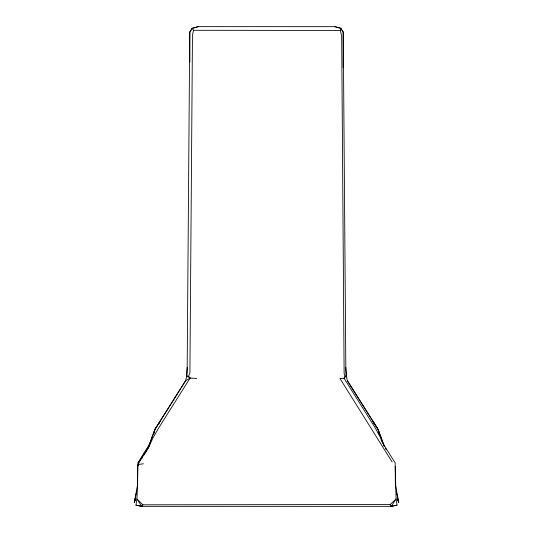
<?xml version="1.0" encoding="UTF-8"?>
<svg xmlns="http://www.w3.org/2000/svg" width="533" height="533" viewBox="0 0 533 533"><rect width="100%" height="100%" fill="white"/><g stroke="black" fill="none" stroke-linecap="round" stroke-linejoin="round"><path stroke-width="0.8" d="M343.279 67.018L343.292 32.246L340.8 28.296L334.724 26.65L198.276 26.65L192.2 28.296L189.708 32.246L189.715 62.055M395.306 466.462L395.393 486.629L395.293 466.348M395.519 466.628L395.566 486.742M137.421 486.702L137.774 465.036M186.73 375.798L187.183 367.477M345.817 367.477L346.27 375.798L345.031 376.405L344.051 378.283L375.558 428.419L380.295 437.453L382.048 442.004L395.166 462.891L396.086 498.995L397.038 505.177L391.222 506.35L141.778 506.35L135.962 505.177L136.928 499.021L137.501 485.11L137.481 466.628L138.713 462.997L149.26 446.234L152.751 438.259L158.594 428.092L190.134 378.064L196.704 378.43M137.314 486.183L134.303 502.599L136.741 491.206M198.276 26.65L192.193 28.329L193.532 30.281L192.466 34.985L189.908 372.694L188.609 376.325L190.134 378.064L185.604 380.729L154.983 429.351L148.034 448.1M185.604 380.729L186.73 376.098L187.17 368.476L189.748 32.133L189.748 61.968M345.031 376.405L344.118 373.426L341.673 35.931L340.267 30.468L340.8 28.296L334.724 26.65M135.962 505.177L141.778 506.35L142.558 505.884L142.897 504.804L136.928 499.021L141.778 506.35M134.303 502.599L135.648 497.822L134.303 502.599L135.049 500.234M153.584 434.129L154.93 429.351L185.651 380.655M153.637 434.129L154.983 429.351L159.893 421.483L159.394 423.055M154.93 429.351L148.021 448.106L145.815 452.53M159.3 423.002L159.893 421.483M137.967 465.889L138.793 464.183M150.079 443.396L137.834 462.891L137.914 464.29M149.68 444.942L138.74 462.344L137.707 466.348L137.594 486.602L137.694 466.462M141.765 458.447L142.637 457.067M143.937 454.995L145.243 452.923M189.708 32.246L192.193 28.329M390.149 504.538L390.476 505.804L391.222 506.35L396.086 498.995L390.149 504.538L142.897 504.804M346.27 375.798L344.051 378.283L339.927 378.43L392.161 462.018M391.222 506.35L397.038 505.177M138.567 464.376L143.444 463.803M193.532 30.281L340.267 30.468M188.609 376.325L186.73 376.098L190.134 378.064M340.807 28.329L343.292 32.246M347.349 380.655L378.07 429.351L384.406 446.547M385.506 448.426L386.385 449.819M373.606 423.055L373.107 421.483L378.017 429.351L384.406 446.601M373.107 421.483L373.7 423.002M397.951 500.234L398.697 502.599L396.259 491.206M378.07 429.351L379.416 434.129M398.697 502.599L397.351 497.822L398.697 502.599L395.686 486.183M379.363 434.129L378.017 429.351L347.396 380.729L346.27 376.098L345.83 368.476L343.252 32.133L343.252 67.771"/></g></svg>
